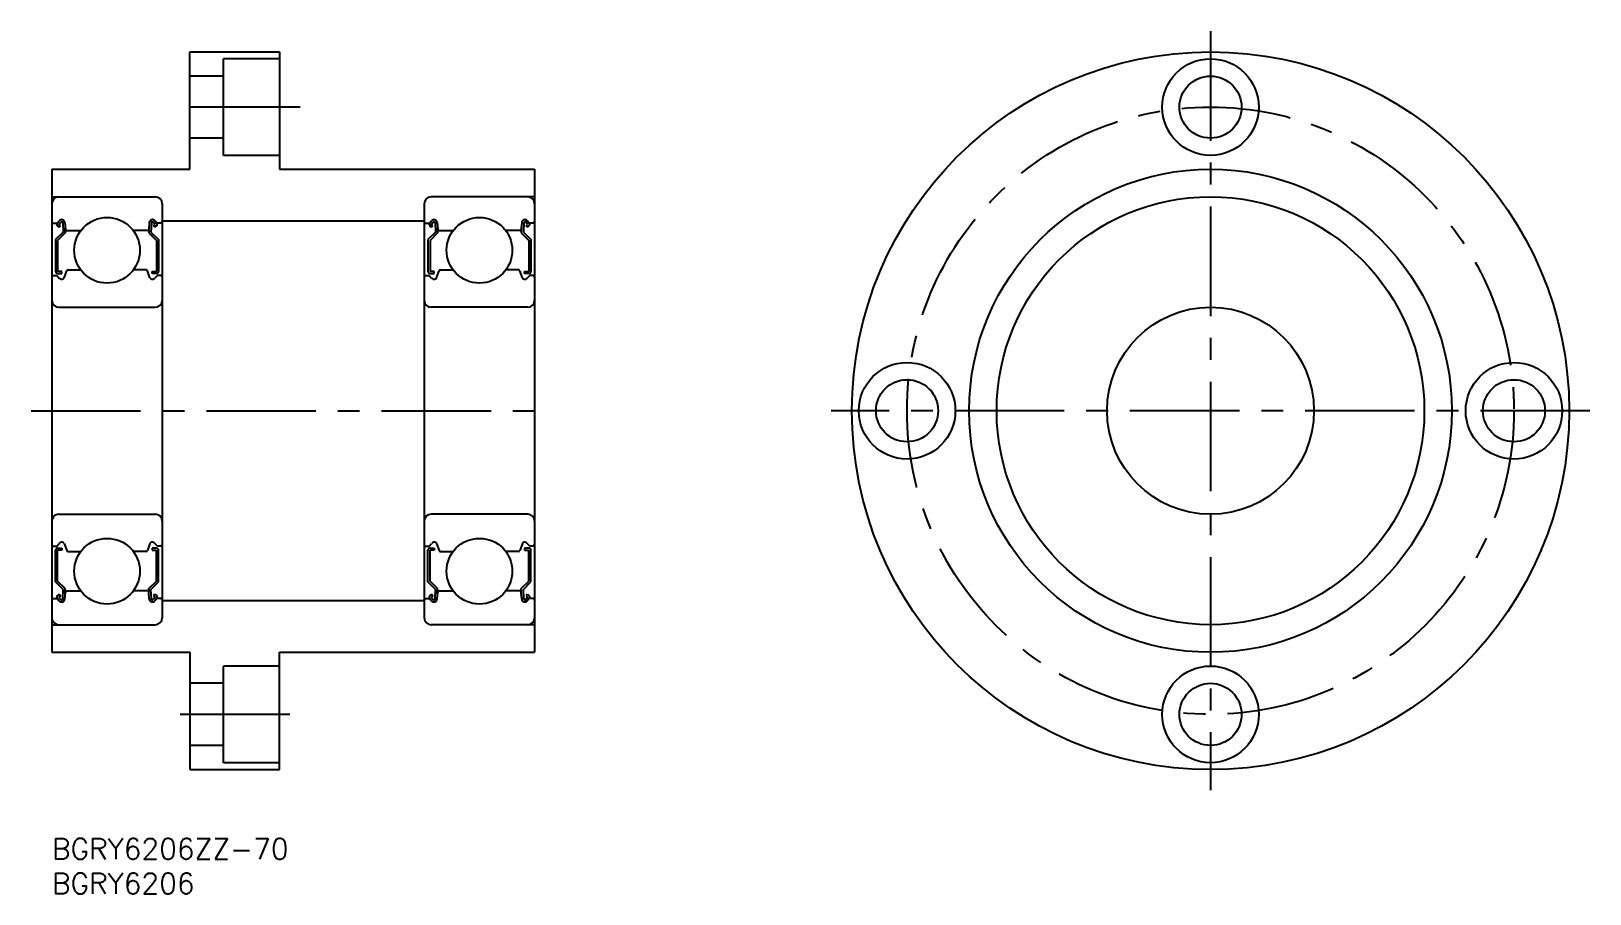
# Model space of a CAD drawing. Extents: x -3 to 223, y -8 to 117.
import ezdxf

# ---------------------------------------------------------------- set-up
doc = ezdxf.new("R2010")
doc.units = 0
doc.header["$LTSCALE"] = 0.5
doc.linetypes.add('CENTER', pattern=[50.8, 31.75, -6.35, 6.35, -6.35])
for name, color, linetype in [('MSM_CENTER', 1, 'CENTER'), ('MSM_CONTINUOUS', 7, 'CONTINUOUS'), ('MSM_PART_NUMBER', 7, 'CONTINUOUS')]:
    doc.layers.add(name, color=color, linetype=linetype)
doc.styles.get("Standard").update_dxf_attribs({"font": 'txt.shx', "height": 3, "bigfont": 'bigfont.shx'})

# ---------------------------------------------------------------- blocks, each defined once
blk = doc.blocks.new('*U3')
at = {"layer": 'MSM_PART_NUMBER'}
blk.add_text('BGRY6206ZZ-70', height=3, dxfattribs=at).set_placement((0, -3))
blk = doc.blocks.new('*U4')
at = {"layer": 'MSM_PART_NUMBER'}
blk.add_text('BGRY6206', height=3, dxfattribs=at).set_placement((0, -8))

msp = doc.modelspace()

# ---------------------------------------------------------------- linework, layer by layer
at = {"layer": 'MSM_CENTER'}
for p, q in [((168, 117), (168, 7)), ((36, 106), (17, 106)), ((-3, 62), (73, 62)), ((223, 62), (113, 62)), ((34.5, 18), (17, 18))]:
    msp.add_line(p, q, dxfattribs=at)
msp.add_circle((168, 62), 44, dxfattribs=at)
at = {"layer": 'MSM_CONTINUOUS'}
for p, q in [((20, 114), (33, 114)), ((20, 97), (20, 114)), ((33, 114), (33, 97)), ((33, 113), (24.9, 113)), ((24.9, 99), (24.9, 113)), ((24.9, 110.5), (20, 110.5)), ((24.9, 101.5), (20, 101.5)), ((33, 99), (24.9, 99)), ((0, 97), (20, 97)), ((0, 97), (0, 27)), ((33, 97), (70, 97)), ((70, 97), (70, 27)), ((0, 93), (15, 93)), ((70, 93), (55, 93)), ((16, 92), (16, 32)), ((54, 92), (54, 32)), ((0.2, 89.2), (0.78, 89.2)), ((0.78, 89.2), (1.06, 89.54)), ((1.05, 88.58), (0.82, 88.78)), ((1.01, 89.01), (1.29, 89.34)), ((1.24, 88.81), (1.01, 89.01)), ((1.05, 88.58), (1.24, 88.81)), ((1.57, 89.25), (1.63, 87.9)), ((1.87, 89.28), (1.96, 88.28)), ((1.93, 88.63), (1.93, 87.78)), ((14.13, 89.28), (14.04, 88.28)), ((14.07, 88.63), (14.07, 87.78)), ((14.43, 89.25), (14.37, 87.9)), ((14.99, 89.01), (14.71, 89.34)), ((14.76, 88.81), (14.99, 89.01)), ((14.95, 88.58), (14.76, 88.81)), ((15.22, 89.2), (14.94, 89.54)), ((14.95, 88.58), (15.18, 88.78)), ((15.8, 89.2), (15.22, 89.2)), ((16, 89.5), (54, 89.5)), ((54.2, 89.2), (54.78, 89.2)), ((54.78, 89.2), (55.06, 89.54)), ((55.05, 88.58), (54.82, 88.78)), ((55.01, 89.01), (55.29, 89.34)), ((55.24, 88.81), (55.01, 89.01)), ((55.05, 88.58), (55.24, 88.81)), ((55.57, 89.25), (55.63, 87.9)), ((55.87, 89.28), (55.96, 88.28)), ((55.93, 88.63), (55.93, 87.78)), ((68.13, 89.28), (68.04, 88.28)), ((68.07, 88.63), (68.07, 87.78)), ((68.43, 89.25), (68.37, 87.9)), ((68.99, 89.01), (68.71, 89.34)), ((68.76, 88.81), (68.99, 89.01)), ((68.95, 88.58), (68.76, 88.81)), ((69.22, 89.2), (68.94, 89.54)), ((68.95, 88.58), (69.18, 88.78)), ((69.8, 89.2), (69.22, 89.2)), ((1.63, 87.9), (0.53, 86.8)), ((0.53, 86.8), (0.53, 82.2)), ((1.93, 87.78), (0.83, 86.68)), ((0.83, 86.68), (0.83, 82.2)), ((2.16, 88.1), (4.18, 88.1)), ((13.84, 88.1), (11.82, 88.1)), ((14.07, 87.78), (15.17, 86.68)), ((14.37, 87.9), (15.47, 86.8)), ((15.17, 86.68), (15.17, 82.2)), ((15.47, 86.8), (15.47, 82.2)), ((55.63, 87.9), (54.53, 86.8)), ((54.53, 86.8), (54.53, 82.2)), ((55.93, 87.78), (54.83, 86.68)), ((54.83, 86.68), (54.83, 82.2)), ((56.16, 88.1), (58.18, 88.1)), ((67.84, 88.1), (65.82, 88.1)), ((68.07, 87.78), (69.17, 86.68)), ((68.37, 87.9), (69.47, 86.8)), ((69.17, 86.68), (69.17, 82.2)), ((69.47, 86.8), (69.47, 82.2)), ((0.2, 81.6), (0.7, 81.6)), ((0.7, 81.6), (1.07, 81.23)), ((1.45, 82.2), (0.83, 82.2)), ((0.83, 81.9), (1.45, 81.9)), ((1.45, 81.9), (1.45, 82.2)), ((1.78, 81.25), (2.15, 82.27)), ((2.34, 82.4), (4.18, 82.4)), ((13.66, 82.4), (11.82, 82.4)), ((14.22, 81.25), (13.85, 82.27)), ((14.55, 82.2), (15.17, 82.2)), ((14.55, 81.9), (14.55, 82.2)), ((15.17, 81.9), (14.55, 81.9)), ((15.3, 81.6), (14.93, 81.23)), ((15.8, 81.6), (15.3, 81.6)), ((54.2, 81.6), (54.7, 81.6)), ((54.7, 81.6), (55.07, 81.23)), ((55.45, 82.2), (54.83, 82.2)), ((54.83, 81.9), (55.45, 81.9)), ((55.45, 81.9), (55.45, 82.2)), ((55.78, 81.25), (56.15, 82.27)), ((56.34, 82.4), (58.18, 82.4)), ((67.66, 82.4), (65.82, 82.4)), ((68.22, 81.25), (67.85, 82.27)), ((68.55, 81.9), (68.55, 82.2)), ((68.55, 82.2), (69.17, 82.2)), ((69.17, 81.9), (68.55, 81.9)), ((69.3, 81.6), (68.93, 81.23)), ((69.8, 81.6), (69.3, 81.6)), ((1, 77), (15, 77)), ((69, 77), (55, 77)), ((1, 47), (15, 47)), ((69, 47), (55, 47)), ((0.2, 42.4), (0.7, 42.4)), ((0.53, 37.2), (0.53, 41.8)), ((0.7, 42.4), (1.07, 42.77)), ((0.83, 42.1), (1.45, 42.1)), ((0.83, 37.32), (0.83, 41.8)), ((1.45, 41.8), (0.83, 41.8)), ((1.45, 42.1), (1.45, 41.8)), ((1.78, 42.75), (2.15, 41.73)), ((2.34, 41.6), (4.18, 41.6)), ((13.66, 41.6), (11.82, 41.6)), ((14.22, 42.75), (13.85, 41.73)), ((14.03, 42.24), (14.03, 42.24)), ((14.13, 42.5), (14.13, 42.5)), ((15.17, 42.1), (14.55, 42.1)), ((14.55, 42.1), (14.55, 41.8)), ((14.55, 41.8), (15.17, 41.8)), ((15.3, 42.4), (14.93, 42.77)), ((15.17, 37.32), (15.17, 41.8)), ((15.8, 42.4), (15.3, 42.4)), ((15.47, 37.2), (15.47, 41.8)), ((54.2, 42.4), (54.7, 42.4)), ((54.53, 37.2), (54.53, 41.8)), ((54.7, 42.4), (55.07, 42.77)), ((54.83, 42.1), (55.45, 42.1)), ((54.83, 37.32), (54.83, 41.8)), ((55.45, 41.8), (54.83, 41.8)), ((55.45, 42.1), (55.45, 41.8)), ((55.78, 42.75), (56.15, 41.73)), ((55.87, 42.5), (55.87, 42.5)), ((55.97, 42.24), (55.97, 42.24)), ((56.34, 41.6), (58.18, 41.6)), ((67.66, 41.6), (65.82, 41.6)), ((68.22, 42.75), (67.85, 41.73)), ((69.17, 42.1), (68.55, 42.1)), ((68.55, 42.1), (68.55, 41.8)), ((68.55, 41.8), (69.17, 41.8)), ((69.3, 42.4), (68.93, 42.77)), ((69.17, 37.32), (69.17, 41.8)), ((69.8, 42.4), (69.3, 42.4)), ((69.47, 37.2), (69.47, 41.8)), ((1.63, 36.1), (0.53, 37.2)), ((1.93, 36.22), (0.83, 37.32)), ((1.93, 35.37), (1.93, 36.22)), ((14.07, 36.22), (15.17, 37.32)), ((14.07, 35.37), (14.07, 36.22)), ((14.37, 36.1), (15.47, 37.2)), ((55.63, 36.1), (54.53, 37.2)), ((55.93, 36.22), (54.83, 37.32)), ((55.93, 35.37), (55.93, 36.22)), ((68.07, 36.22), (69.17, 37.32)), ((68.07, 35.37), (68.07, 36.22)), ((68.37, 36.1), (69.47, 37.2)), ((0.2, 34.8), (0.78, 34.8)), ((0.78, 34.8), (1.06, 34.46)), ((1.05, 35.42), (0.82, 35.22)), ((1.24, 35.19), (1.01, 34.99)), ((1.01, 34.99), (1.29, 34.66)), ((1.05, 35.42), (1.24, 35.19)), ((1.57, 34.75), (1.63, 36.1)), ((1.87, 34.72), (1.96, 35.72)), ((2.16, 35.9), (4.18, 35.9)), ((13.84, 35.9), (11.82, 35.9)), ((14.13, 34.72), (14.04, 35.72)), ((14.43, 34.75), (14.37, 36.1)), ((14.99, 34.99), (14.71, 34.66)), ((14.95, 35.42), (14.76, 35.19)), ((14.76, 35.19), (14.99, 34.99)), ((15.22, 34.8), (14.94, 34.46)), ((14.95, 35.42), (15.18, 35.22)), ((15.8, 34.8), (15.22, 34.8)), ((16, 34.5), (54, 34.5)), ((54.2, 34.8), (54.78, 34.8)), ((54.78, 34.8), (55.06, 34.46)), ((55.05, 35.42), (54.82, 35.22)), ((55.24, 35.19), (55.01, 34.99)), ((55.01, 34.99), (55.29, 34.66)), ((55.05, 35.42), (55.24, 35.19)), ((55.57, 34.75), (55.63, 36.1)), ((55.87, 34.72), (55.96, 35.72)), ((56.16, 35.9), (58.18, 35.9)), ((67.84, 35.9), (65.82, 35.9)), ((68.13, 34.72), (68.04, 35.72)), ((68.43, 34.75), (68.37, 36.1)), ((68.99, 34.99), (68.71, 34.66)), ((68.95, 35.42), (68.76, 35.19)), ((68.76, 35.19), (68.99, 34.99)), ((69.22, 34.8), (68.94, 34.46)), ((68.95, 35.42), (69.18, 35.22)), ((69.8, 34.8), (69.22, 34.8)), ((0, 31), (15, 31)), ((70, 31), (55, 31)), ((0, 27), (20, 27)), ((20, 27), (20, 10)), ((33, 25), (24.9, 25)), ((24.9, 11), (24.9, 25)), ((33, 10), (33, 27)), ((33, 27), (70, 27)), ((24.9, 22.5), (20, 22.5)), ((24.9, 13.5), (20, 13.5)), ((20, 10), (33, 10)), ((33, 11), (24.9, 11))]:
    msp.add_line(p, q, dxfattribs=at)
for centre, radius in [((168, 62), 52), ((168, 106), 7), ((168, 106), 4.5), ((168, 62), 35), ((168, 62), 31), ((8, 85.25), 4.76), ((62, 85.25), 4.76), ((168, 62), 15), ((124, 62), 7), ((212, 62), 7), ((124, 62), 4.5), ((212, 62), 4.5), ((8, 38.75), 4.76), ((62, 38.75), 4.76), ((168, 18), 7), ((168, 18), 4.5)]:
    msp.add_circle(centre, radius, dxfattribs=at)
for centre, radius, start, end in [((1, 92), 1, 90, 180), ((15, 92), 1, 0, 90), ((55, 92), 1, 90, 180), ((69, 92), 1, 0, 90), ((0.2, 89.4), 0.2, 180, 270), ((1.01, 89.01), 0.3, 139.9073, 229.9975), ((1.41, 89.24), 0.46, 4.9875, 139.9073), ((1.41, 89.24), 0.16, 2.3753, 139.9932), ((2.16, 88.3), 0.2, 184.9875, 270), ((13.84, 88.3), 0.2, 270, 355.0125), ((14.59, 89.24), 0.46, 40.0927, 175.0125), ((14.59, 89.24), 0.16, 40.0068, 177.6247), ((14.99, 89.01), 0.3, 310.0025, 40.0927), ((15.8, 89.4), 0.2, 270, 0), ((54.2, 89.4), 0.2, 180, 270), ((55.01, 89.01), 0.3, 139.9073, 229.9975), ((55.41, 89.24), 0.46, 4.9875, 139.9073), ((55.41, 89.24), 0.16, 2.3753, 139.9932), ((56.16, 88.3), 0.2, 184.9875, 270), ((67.84, 88.3), 0.2, 270, 355.0125), ((68.59, 89.24), 0.46, 40.0927, 175.0125), ((68.59, 89.24), 0.16, 40.0068, 177.6247), ((68.99, 89.01), 0.3, 310.0025, 40.0927), ((69.8, 89.4), 0.2, 270, 0), ((0.2, 81.4), 0.2, 90, 180), ((0.83, 82.2), 0.3, 180, 270), ((2.34, 82.2), 0.2, 90, 160.0304), ((13.66, 82.2), 0.2, 19.9696, 90), ((15.17, 82.2), 0.3, 270, 0), ((15.8, 81.4), 0.2, 0, 90), ((54.2, 81.4), 0.2, 90, 180), ((54.83, 82.2), 0.3, 180, 270), ((56.34, 82.2), 0.2, 90, 160.0304), ((67.66, 82.2), 0.2, 19.9696, 90), ((69.17, 82.2), 0.3, 270, 0), ((69.8, 81.4), 0.2, 0, 90), ((1.5, 81.65), 0.6, 225, 272.805), ((1.5, 81.35), 0.3, 265.5374, 340.0304), ((14.5, 81.35), 0.3, 199.9696, 274.4626), ((14.5, 81.65), 0.6, 267.195, 315), ((55.5, 81.65), 0.6, 225, 272.805), ((55.5, 81.35), 0.3, 265.5374, 340.0304), ((68.5, 81.35), 0.3, 199.9696, 274.4626), ((68.5, 81.65), 0.6, 267.195, 315), ((1, 78), 1, 180, 270), ((15, 78), 1, 270, 0), ((55, 78), 1, 180, 270), ((69, 78), 1, 270, 0), ((1, 46), 1, 90, 180), ((15, 46), 1, 0, 90), ((55, 46), 1, 90, 180), ((69, 46), 1, 0, 90), ((1.5, 42.35), 0.6, 87.195, 135), ((1.5, 42.65), 0.3, 19.9696, 94.4626), ((14.5, 42.65), 0.3, 85.5374, 160.0304), ((14.5, 42.35), 0.6, 45, 92.805), ((55.5, 42.35), 0.6, 87.195, 135), ((55.5, 42.65), 0.3, 19.9696, 94.4626), ((68.5, 42.65), 0.3, 85.5374, 160.0304), ((68.5, 42.35), 0.6, 45, 92.805), ((0.2, 42.6), 0.2, 180, 270), ((0.83, 41.8), 0.3, 90, 180), ((2.34, 41.8), 0.2, 199.9696, 270), ((13.66, 41.8), 0.2, 270, 340.0304), ((15.17, 41.8), 0.3, 0, 90), ((15.8, 42.6), 0.2, 270, 0), ((54.2, 42.6), 0.2, 180, 270), ((54.83, 41.8), 0.3, 90, 180), ((56.34, 41.8), 0.2, 199.9696, 270), ((67.66, 41.8), 0.2, 270, 340.0304), ((69.17, 41.8), 0.3, 0, 90), ((69.8, 42.6), 0.2, 270, 0), ((0.2, 34.6), 0.2, 90, 180), ((1.01, 34.99), 0.3, 130.0025, 220.0927), ((1.41, 34.76), 0.46, 220.0927, 355.0125), ((1.41, 34.76), 0.16, 220.0068, 357.6247), ((2.16, 35.7), 0.2, 90, 175.0125), ((13.84, 35.7), 0.2, 4.9875, 90), ((14.59, 34.76), 0.46, 184.9875, 319.9073), ((14.59, 34.76), 0.16, 182.3753, 319.9932), ((14.99, 34.99), 0.3, 319.9073, 49.9975), ((15.8, 34.6), 0.2, 0, 90), ((54.2, 34.6), 0.2, 90, 180), ((55.01, 34.99), 0.3, 130.0025, 220.0927), ((55.41, 34.76), 0.46, 220.0927, 355.0125), ((55.41, 34.76), 0.16, 220.0068, 357.6247), ((56.16, 35.7), 0.2, 90, 175.0125), ((67.84, 35.7), 0.2, 4.9875, 90), ((68.59, 34.76), 0.46, 184.9875, 319.9073), ((68.59, 34.76), 0.16, 182.3753, 319.9932), ((68.99, 34.99), 0.3, 319.9073, 49.9975), ((69.8, 34.6), 0.2, 0, 90), ((1, 32), 1, 180, 270), ((15, 32), 1, 270, 0), ((55, 32), 1, 180, 270), ((69, 32), 1, 270, 0)]:
    msp.add_arc(centre, radius, start, end, dxfattribs=at)

# ---------------------------------------------------------------- block references
for name in ['*U3', '*U4']:
    msp.add_blockref(name, (0, 0), dxfattribs=at)

doc.saveas('drawing.dxf')
